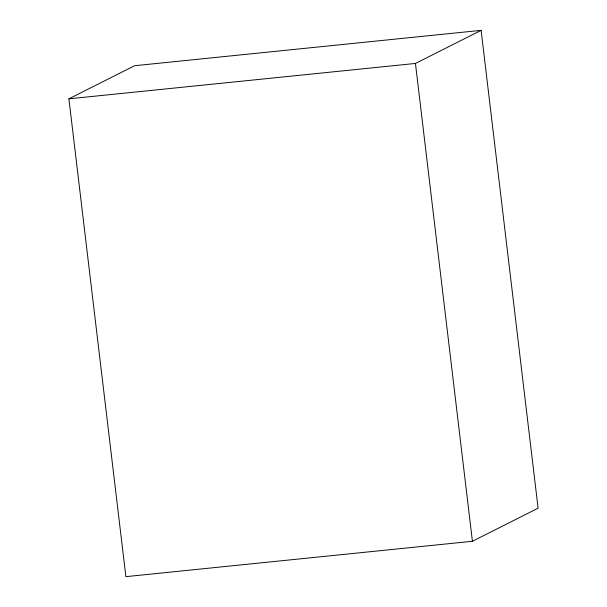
<?xml version="1.0" encoding="UTF-8"?>
<svg xmlns="http://www.w3.org/2000/svg" width="607" height="607" viewBox="0 0 607 607"><rect width="100%" height="100%" fill="white"/><g stroke="black" fill="none" stroke-linecap="round" stroke-linejoin="round"><path stroke-width="0.91" d="M68.902 98.82L134.579 65.723L481.116 30.35L538.098 508.18L472.421 541.277L125.884 576.65L68.902 98.82L415.446 63.447L481.116 30.35M415.446 63.447L472.421 541.277"/></g></svg>
